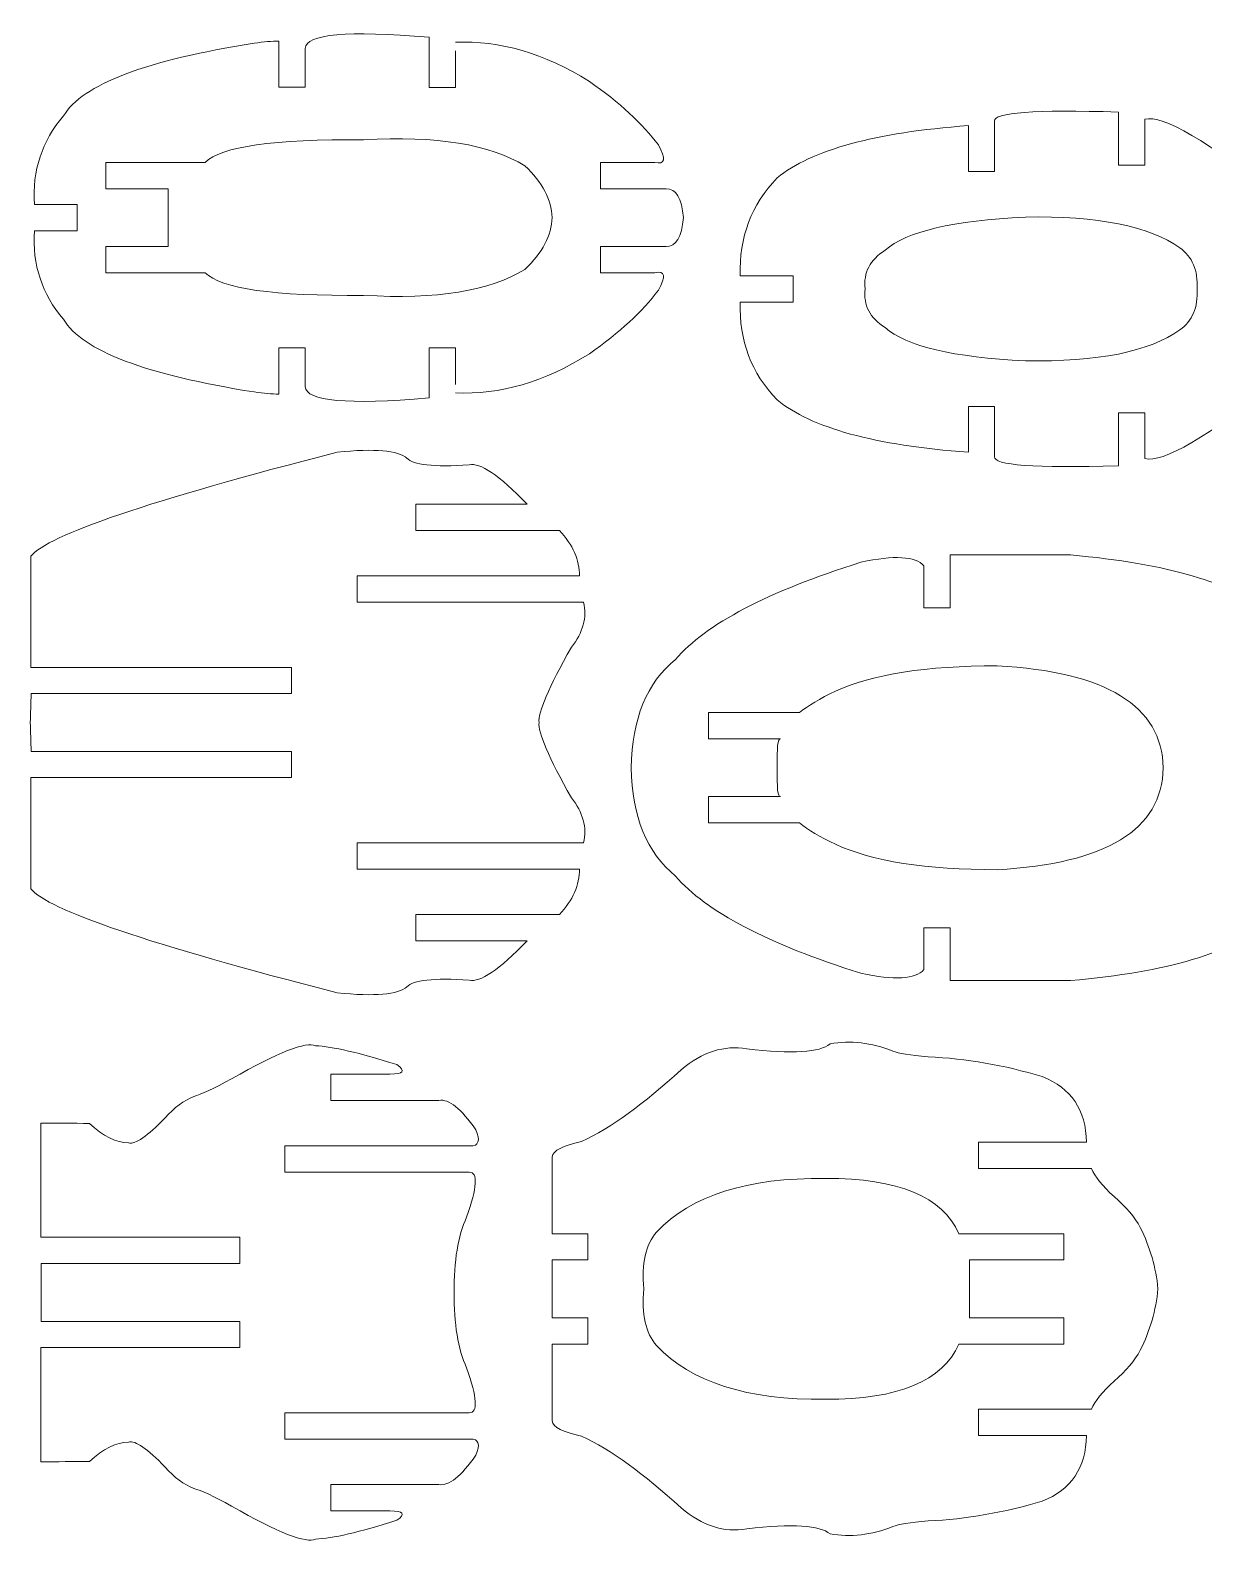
# Model space of a CAD drawing. Header units: inches. Extents: x -299 to 294, y -109 to 223.
# Drawn here: x -295.7 to -170.9, y 55.6 to 216.6 of the extents above; entities that cross this region are included whole.
import ezdxf

# ---------------------------------------------------------------- set-up
doc = ezdxf.new("R2010")
doc.units = ezdxf.units.IN
doc.header["$MEASUREMENT"] = 0
doc.layers.add('Layer 1', color=7, linetype='Continuous')

msp = doc.modelspace()

# ---------------------------------------------------------------- linework, layer by layer
at = {"layer": 'Layer 1', "color": 1, "lineweight": 9}
for points in [[(-266.4939, 214.6492), (-266.4, 216.1882), (-262.0023, 216.5845), (-253.3008, 215.8381)], [(-179.9233, 207.8884), (-188.8721, 208.1492), (-193.27, 207.8242), (-193.1164, 206.9128)], [(-243.1072, 202.1582), (-241.2386, 200.3855), (-240.2721, 198.5505), (-240.2079, 196.6533)], [(-281.0596, 196.6535), (-281.0596, 197.678), (-281.0596, 198.7024), (-281.0596, 199.7269)], [(-228.0803, 199.7267), (-227.0138, 199.7495), (-226.3998, 198.725), (-226.2383, 196.6535)], [(-281.0596, 196.6535), (-281.0596, 195.629), (-281.0596, 194.6046), (-281.0596, 193.5801)], [(-243.1072, 191.1488), (-241.2386, 192.9215), (-240.2721, 194.7565), (-240.2079, 196.6537)], [(-228.0803, 193.5803), (-227.0138, 193.5575), (-226.3998, 194.582), (-226.2383, 196.6535)], [(-266.4939, 178.6578), (-266.4, 177.1188), (-262.0023, 176.7225), (-253.3008, 177.4689)], [(-179.9233, 170.2404), (-188.8721, 169.9795), (-193.27, 170.3046), (-193.1164, 171.216)], [(-237.2899, 158.5244), (-237.2899, 160.2133), (-238.001, 161.83), (-239.4226, 163.3739)], [(-185.0242, 160.7574), (-189.2995, 160.7574), (-193.5748, 160.7574), (-197.8502, 160.7574)], [(-295.7466, 142.9337), (-295.7146, 143.958), (-295.6821, 144.9826), (-295.6497, 146.0069)], [(-295.7466, 142.9337), (-295.7146, 141.9094), (-295.6821, 140.8848), (-295.6497, 139.8605)], [(-216.2532, 138.1188), (-216.3015, 140.2551), (-216.1887, 141.2793), (-215.9139, 141.1922)], [(-216.2532, 138.1188), (-216.3015, 135.9826), (-216.1887, 134.9584), (-215.9139, 135.0454)], [(-237.2899, 127.343), (-237.2899, 125.6542), (-238.001, 124.0374), (-239.4226, 122.4935)], [(-185.0242, 115.4803), (-189.2995, 115.4803), (-193.5748, 115.4803), (-197.8502, 115.4803)], [(-257.4783, 105.5249), (-256.0163, 105.5289), (-255.7658, 105.8636), (-256.727, 106.5286)], [(-248.3413, 99.6064), (-249.8764, 101.8546), (-251.1851, 102.896), (-252.2676, 102.731)], [(-294.6185, 100.298), (-294.6183, 96.2511), (-294.6183, 92.2044), (-294.6185, 88.1576)], [(-248.923, 97.8816), (-248.0182, 97.8655), (-247.8243, 98.4402), (-248.3413, 99.6064)], [(-175.7309, 82.6753), (-175.9412, 84.9437), (-176.5714, 87.1189), (-177.6213, 89.2008)], [(-294.5833, 85.3639), (-294.5833, 84.3395), (-294.5833, 83.3152), (-294.5833, 82.2907)], [(-240.1981, 82.6753), (-240.1983, 84.7241), (-240.1983, 83.6998), (-240.1981, 85.7485)], [(-195.788, 82.6755), (-195.7882, 84.7243), (-195.7882, 83.7), (-195.788, 85.7487)], [(-294.5833, 79.2175), (-294.5833, 80.2418), (-294.5833, 81.2661), (-294.5833, 82.2907)], [(-240.1981, 82.6753), (-240.1983, 80.6264), (-240.1983, 81.6507), (-240.1981, 79.6021)], [(-195.788, 82.6751), (-195.7882, 80.6262), (-195.7882, 81.6505), (-195.788, 79.6019)], [(-175.7309, 82.6753), (-175.9412, 80.4068), (-176.5714, 78.2316), (-177.6213, 76.1498)], [(-294.6185, 64.2834), (-294.6183, 68.3302), (-294.6183, 72.3769), (-294.6185, 76.4238)], [(-248.923, 66.6997), (-248.0182, 66.7159), (-247.8243, 66.1411), (-248.3413, 64.975)], [(-248.3413, 64.975), (-249.8764, 62.7267), (-251.1851, 61.6853), (-252.2676, 61.8503)], [(-257.4783, 59.0564), (-256.0163, 59.0525), (-255.7658, 58.7178), (-256.727, 58.0527)]]:
    msp.add_open_spline(points, degree=3, dxfattribs=at)
for points, knots in [([(-250.507, 214.4049), (-250.507, 214.4049), (-250.507, 210.4998), (-250.507, 210.4998), (-250.507, 210.4998), (-250.507, 210.4998), (-253.301, 210.4998), (-253.301, 210.4998), (-253.301, 210.4998), (-253.301, 210.4998), (-253.3008, 215.8381), (-253.3008, 215.8381)], [0, 0, 0, 0, 0.33333333, 0.33333333, 0.33333333, 0.33333334, 0.66666667, 0.66666667, 0.66666667, 0.66666668, 1, 1, 1, 1]), ([(-295.3103, 198.0505), (-295.5368, 201.6644), (-294.5028, 204.8038), (-292.2083, 207.4694), (-292.2083, 207.4694), (-290.2053, 210.8235), (-283.438, 213.4017), (-271.9071, 215.2045), (-271.9071, 215.2045), (-270.8947, 215.3589), (-270.0214, 215.432), (-269.2879, 215.4231)], [0, 0, 0, 0, 0.33333333, 0.33333333, 0.33333333, 0.33333334, 0.66666667, 0.66666667, 0.66666667, 0.66666668, 1, 1, 1, 1]), ([(-266.4939, 214.6492), (-266.4939, 214.6492), (-266.4939, 210.5142), (-266.4939, 210.5142), (-266.4939, 210.5142), (-266.4939, 210.5142), (-269.2879, 210.5142), (-269.2879, 210.5142), (-269.2879, 210.5142), (-269.2879, 210.5142), (-269.2879, 215.4229), (-269.2879, 215.4229)], [0, 0, 0, 0, 0.33333333, 0.33333333, 0.33333333, 0.33333334, 0.66666667, 0.66666667, 0.66666667, 0.66666668, 1, 1, 1, 1]), ([(-250.507, 215.3011), (-245.781, 215.5266), (-241.0274, 214.1415), (-236.2455, 211.1457), (-236.2455, 211.1457), (-233.024, 208.8907), (-230.5757, 206.6358), (-228.9006, 204.3809), (-228.9006, 204.3809), (-228.0642, 202.8895), (-228.1942, 202.2692), (-229.2921, 202.5204)], [0, 0, 0, 0, 0.33333333, 0.33333333, 0.33333333, 0.33333334, 0.66666667, 0.66666667, 0.66666667, 0.66666668, 1, 1, 1, 1]), ([(-177.1293, 207.1182), (-177.1293, 207.1182), (-177.1293, 202.2374), (-177.1293, 202.2374), (-177.1293, 202.2374), (-177.1293, 202.2374), (-179.9233, 202.2374), (-179.9233, 202.2374), (-179.9233, 202.2374), (-179.9233, 202.2374), (-179.9233, 207.8886), (-179.9233, 207.8886)], [0, 0, 0, 0, 0.33333333, 0.33333333, 0.33333333, 0.33333334, 0.66666667, 0.66666667, 0.66666667, 0.66666668, 1, 1, 1, 1]), ([(-195.9102, 206.437), (-205.848, 205.7117), (-212.6288, 203.8571), (-216.2532, 200.874), (-216.2532, 200.874), (-219.016, 198.0239), (-220.3248, 194.5528), (-220.1794, 190.4613)], [0, 0, 0, 0, 0.5, 0.5, 0.5, 0.50000001, 1, 1, 1, 1]), ([(-193.1164, 206.9128), (-193.1164, 206.9128), (-193.1162, 201.5744), (-193.1162, 201.5744), (-193.1162, 201.5744), (-193.1162, 201.5744), (-195.9102, 201.5744), (-195.9102, 201.5744), (-195.9102, 201.5744), (-195.9102, 201.5744), (-195.9102, 206.4368), (-195.9102, 206.4368)], [0, 0, 0, 0, 0.33333333, 0.33333333, 0.33333333, 0.33333334, 0.66666667, 0.66666667, 0.66666667, 0.66666668, 1, 1, 1, 1]), ([(-156.9723, 189.0644), (-156.9725, 191.9732), (-158.9113, 195.2), (-162.789, 198.7454), (-162.789, 198.7454), (-170.4498, 204.8286), (-175.2302, 207.6195), (-177.1293, 207.1182)], [0, 0, 0, 0, 0.5, 0.5, 0.5, 0.50000001, 1, 1, 1, 1]), ([(-277.1336, 202.5206), (-275.4531, 204.2167), (-269.8305, 205.0183), (-260.2655, 204.9258), (-260.2655, 204.9258), (-252.5141, 205.3795), (-246.7946, 204.4571), (-243.1072, 202.1582)], [0, 0, 0, 0, 0.5, 0.5, 0.5, 0.50000001, 1, 1, 1, 1]), ([(-277.134, 202.5206), (-277.134, 202.5206), (-287.6992, 202.5206), (-287.6992, 202.5206), (-287.6992, 202.5206), (-287.6992, 202.5206), (-287.6992, 199.7267), (-287.6992, 199.7267), (-287.6992, 199.7267), (-287.6992, 199.7267), (-281.0598, 199.7269), (-281.0598, 199.7269)], [0, 0, 0, 0, 0.33333333, 0.33333333, 0.33333333, 0.33333334, 0.66666667, 0.66666667, 0.66666667, 0.66666668, 1, 1, 1, 1]), ([(-229.2919, 202.5204), (-229.2919, 202.5204), (-235.0636, 202.5206), (-235.0636, 202.5206), (-235.0636, 202.5206), (-235.0636, 202.5206), (-235.0636, 199.7267), (-235.0636, 199.7267), (-235.0636, 199.7267), (-235.0636, 199.7267), (-228.0803, 199.7267), (-228.0803, 199.7267)], [0, 0, 0, 0, 0.33333333, 0.33333333, 0.33333333, 0.33333334, 0.66666667, 0.66666667, 0.66666667, 0.66666668, 1, 1, 1, 1]), ([(-295.3103, 195.2566), (-295.3103, 195.2566), (-290.7472, 195.2566), (-290.7472, 195.2566), (-290.7472, 195.2566), (-290.7472, 195.2566), (-290.7472, 198.0505), (-290.7472, 198.0505), (-290.7472, 198.0505), (-290.7472, 198.0505), (-295.3103, 198.0505), (-295.3103, 198.0505)], [0, 0, 0, 0, 0.33333333, 0.33333333, 0.33333333, 0.33333334, 0.66666667, 0.66666667, 0.66666667, 0.66666668, 1, 1, 1, 1]), ([(-206.8982, 189.0644), (-207.0922, 190.7958), (-206.3811, 192.1684), (-204.7653, 193.1824), (-204.7653, 193.1824), (-202.5034, 195.1654), (-197.5268, 196.3426), (-189.8362, 196.7136)], [0, 0, 0, 0, 0.5, 0.5, 0.5, 0.50000001, 1, 1, 1, 1]), ([(-189.8362, 196.7136), (-182.1292, 196.8429), (-176.6521, 195.7464), (-173.4043, 193.4241), (-173.4043, 193.4241), (-172.0796, 192.4908), (-171.4654, 191.0374), (-171.5624, 189.0644)], [0, 0, 0, 0, 0.5, 0.5, 0.5, 0.50000001, 1, 1, 1, 1]), ([(-295.3103, 195.2566), (-295.5368, 191.6426), (-294.5028, 188.5032), (-292.2083, 185.8376), (-292.2083, 185.8376), (-290.2053, 182.4835), (-283.438, 179.9053), (-271.9071, 178.1025), (-271.9071, 178.1025), (-270.8947, 177.9481), (-270.0214, 177.8751), (-269.2879, 177.8839)], [0, 0, 0, 0, 0.33333333, 0.33333333, 0.33333333, 0.33333334, 0.66666667, 0.66666667, 0.66666667, 0.66666668, 1, 1, 1, 1]), ([(-277.134, 190.7864), (-277.134, 190.7864), (-287.6992, 190.7864), (-287.6992, 190.7864), (-287.6992, 190.7864), (-287.6992, 190.7864), (-287.6992, 193.5803), (-287.6992, 193.5803), (-287.6992, 193.5803), (-287.6992, 193.5803), (-281.0598, 193.5801), (-281.0598, 193.5801)], [0, 0, 0, 0, 0.33333333, 0.33333333, 0.33333333, 0.33333334, 0.66666667, 0.66666667, 0.66666667, 0.66666668, 1, 1, 1, 1]), ([(-229.2919, 190.7866), (-229.2919, 190.7866), (-235.0636, 190.7864), (-235.0636, 190.7864), (-235.0636, 190.7864), (-235.0636, 190.7864), (-235.0636, 193.5803), (-235.0636, 193.5803), (-235.0636, 193.5803), (-235.0636, 193.5803), (-228.0803, 193.5803), (-228.0803, 193.5803)], [0, 0, 0, 0, 0.33333333, 0.33333333, 0.33333333, 0.33333334, 0.66666667, 0.66666667, 0.66666667, 0.66666668, 1, 1, 1, 1]), ([(-277.1336, 190.7864), (-275.4531, 189.0903), (-269.8305, 188.2887), (-260.2655, 188.3812), (-260.2655, 188.3812), (-252.5141, 187.9275), (-246.7946, 188.8499), (-243.1072, 191.1488)], [0, 0, 0, 0, 0.5, 0.5, 0.5, 0.50000001, 1, 1, 1, 1]), ([(-250.507, 178.0059), (-245.781, 177.7804), (-241.0274, 179.1655), (-236.2455, 182.1614), (-236.2455, 182.1614), (-233.024, 184.4163), (-230.5757, 186.6712), (-228.9006, 188.9261), (-228.9006, 188.9261), (-228.0642, 190.4175), (-228.1942, 191.0378), (-229.2921, 190.7866)], [0, 0, 0, 0, 0.33333333, 0.33333333, 0.33333333, 0.33333334, 0.66666667, 0.66666667, 0.66666667, 0.66666668, 1, 1, 1, 1]), ([(-220.1794, 187.6674), (-220.1794, 187.6674), (-214.5558, 187.6674), (-214.5558, 187.6674), (-214.5558, 187.6674), (-214.5558, 187.6674), (-214.5558, 190.4613), (-214.5558, 190.4613), (-214.5558, 190.4613), (-214.5558, 190.4613), (-220.1794, 190.4613), (-220.1794, 190.4613)], [0, 0, 0, 0, 0.33333333, 0.33333333, 0.33333333, 0.33333334, 0.66666667, 0.66666667, 0.66666667, 0.66666668, 1, 1, 1, 1]), ([(-206.8982, 189.0644), (-207.0922, 187.3329), (-206.3811, 185.9603), (-204.7653, 184.9464), (-204.7653, 184.9464), (-202.5034, 182.9633), (-197.5268, 181.7862), (-189.8362, 181.4152)], [0, 0, 0, 0, 0.5, 0.5, 0.5, 0.50000001, 1, 1, 1, 1]), ([(-189.8362, 181.4152), (-182.1292, 181.2859), (-176.6521, 182.3823), (-173.4043, 184.7046), (-173.4043, 184.7046), (-172.0796, 185.638), (-171.4654, 187.0913), (-171.5624, 189.0644)], [0, 0, 0, 0, 0.5, 0.5, 0.5, 0.50000001, 1, 1, 1, 1]), ([(-156.9723, 189.0644), (-156.9725, 186.1556), (-158.9113, 182.9288), (-162.789, 179.3834), (-162.789, 179.3834), (-170.4498, 173.3002), (-175.2302, 170.5093), (-177.1293, 171.0105)], [0, 0, 0, 0, 0.5, 0.5, 0.5, 0.50000001, 1, 1, 1, 1]), ([(-195.9102, 171.6917), (-205.848, 172.4171), (-212.6288, 174.2717), (-216.2532, 177.2548), (-216.2532, 177.2548), (-219.016, 180.1048), (-220.3248, 183.576), (-220.1794, 187.6674)], [0, 0, 0, 0, 0.5, 0.5, 0.5, 0.50000001, 1, 1, 1, 1]), ([(-266.4939, 178.6578), (-266.4939, 178.6578), (-266.4939, 182.7929), (-266.4939, 182.7929), (-266.4939, 182.7929), (-266.4939, 182.7929), (-269.2879, 182.7929), (-269.2879, 182.7929), (-269.2879, 182.7929), (-269.2879, 182.7929), (-269.2879, 177.8841), (-269.2879, 177.8841)], [0, 0, 0, 0, 0.33333333, 0.33333333, 0.33333333, 0.33333334, 0.66666667, 0.66666667, 0.66666667, 0.66666668, 1, 1, 1, 1]), ([(-250.507, 178.9021), (-250.507, 178.9021), (-250.507, 182.8072), (-250.507, 182.8072), (-250.507, 182.8072), (-250.507, 182.8072), (-253.301, 182.8072), (-253.301, 182.8072), (-253.301, 182.8072), (-253.301, 182.8072), (-253.3008, 177.4689), (-253.3008, 177.4689)], [0, 0, 0, 0, 0.33333333, 0.33333333, 0.33333333, 0.33333334, 0.66666667, 0.66666667, 0.66666667, 0.66666668, 1, 1, 1, 1]), ([(-193.1164, 171.216), (-193.1164, 171.216), (-193.1162, 176.5543), (-193.1162, 176.5543), (-193.1162, 176.5543), (-193.1162, 176.5543), (-195.9102, 176.5543), (-195.9102, 176.5543), (-195.9102, 176.5543), (-195.9102, 176.5543), (-195.9102, 171.6919), (-195.9102, 171.6919)], [0, 0, 0, 0, 0.33333333, 0.33333333, 0.33333333, 0.33333334, 0.66666667, 0.66666667, 0.66666667, 0.66666668, 1, 1, 1, 1]), ([(-177.1293, 171.0105), (-177.1293, 171.0105), (-177.1293, 175.8914), (-177.1293, 175.8914), (-177.1293, 175.8914), (-177.1293, 175.8914), (-179.9233, 175.8914), (-179.9233, 175.8914), (-179.9233, 175.8914), (-179.9233, 175.8914), (-179.9233, 170.2402), (-179.9233, 170.2402)], [0, 0, 0, 0, 0.33333333, 0.33333333, 0.33333333, 0.33333334, 0.66666667, 0.66666667, 0.66666667, 0.66666668, 1, 1, 1, 1]), ([(-242.864, 166.1678), (-245.8533, 169.2435), (-247.9054, 170.6342), (-249.0202, 170.34), (-249.0202, 170.34), (-252.817, 170.0984), (-255.0304, 170.34), (-255.6605, 171.0655), (-255.6605, 171.0655), (-256.614, 171.8881), (-259.0861, 172.0979), (-263.0768, 171.6945), (-263.0768, 171.6945), (-283.0534, 166.5537), (-293.9217, 162.8642), (-295.6816, 160.6265), (-295.6816, 160.6265), (-295.6871, 156.6846), (-295.6926, 152.7428), (-295.6981, 148.8008)], [0, 0, 0, 0, 0.2, 0.2, 0.2, 0.20000001, 0.4, 0.4, 0.4, 0.40000001, 0.6, 0.6, 0.6, 0.60000001, 0.8, 0.8, 0.8, 0.80000001, 1, 1, 1, 1]), ([(-242.8639, 166.1678), (-242.8639, 166.1678), (-254.7173, 166.1678), (-254.7173, 166.1678), (-254.7173, 166.1678), (-254.7173, 166.1678), (-254.7173, 163.3739), (-254.7173, 163.3739), (-254.7173, 163.3739), (-254.7173, 163.3739), (-239.4226, 163.3739), (-239.4226, 163.3739)], [0, 0, 0, 0, 0.33333333, 0.33333333, 0.33333333, 0.33333334, 0.66666667, 0.66666667, 0.66666667, 0.66666668, 1, 1, 1, 1]), ([(-231.7999, 138.1188), (-231.7032, 143.3303), (-230.1247, 147.1717), (-227.0643, 149.6439), (-227.0643, 149.6439), (-223.8429, 153.4128), (-217.2711, 156.8596), (-207.349, 159.9842), (-207.349, 159.9842), (-203.7855, 160.7574), (-201.5503, 160.6285), (-200.6438, 159.5975)], [0, 0, 0, 0, 0.33333333, 0.33333333, 0.33333333, 0.33333334, 0.66666667, 0.66666667, 0.66666667, 0.66666668, 1, 1, 1, 1]), ([(-197.8502, 160.7572), (-197.8502, 160.7572), (-197.8498, 155.1354), (-197.8498, 155.1354), (-197.8498, 155.1354), (-197.8498, 155.1354), (-200.6438, 155.1354), (-200.6438, 155.1354), (-200.6438, 155.1354), (-200.6438, 155.1354), (-200.6438, 159.5975), (-200.6438, 159.5975)], [0, 0, 0, 0, 0.33333333, 0.33333333, 0.33333333, 0.33333334, 0.66666667, 0.66666667, 0.66666667, 0.66666668, 1, 1, 1, 1]), ([(-159.8001, 143.9859), (-159.7679, 148.5166), (-161.2178, 152.0453), (-164.1491, 154.5726), (-164.1491, 154.5726), (-167.7571, 157.7938), (-174.7155, 159.8552), (-185.0242, 160.7574)], [0, 0, 0, 0, 0.5, 0.5, 0.5, 0.50000001, 1, 1, 1, 1]), ([(-237.2897, 158.5244), (-237.2897, 158.5244), (-260.9701, 158.5244), (-260.9701, 158.5244), (-260.9701, 158.5244), (-260.9701, 158.5244), (-260.9701, 155.7305), (-260.9701, 155.7305), (-260.9701, 155.7305), (-260.9701, 155.7305), (-236.8537, 155.7305), (-236.8537, 155.7305)], [0, 0, 0, 0, 0.33333333, 0.33333333, 0.33333333, 0.33333334, 0.66666667, 0.66666667, 0.66666667, 0.66666668, 1, 1, 1, 1]), ([(-236.8537, 155.7305), (-236.482, 154.1016), (-236.9179, 152.5053), (-238.1623, 150.9412), (-238.1623, 150.9412), (-240.5697, 146.6445), (-241.7167, 143.9755), (-241.6037, 142.9337)], [0, 0, 0, 0, 0.5, 0.5, 0.5, 0.50000001, 1, 1, 1, 1]), ([(-295.6981, 148.8008), (-295.6981, 148.8008), (-267.9453, 148.8008), (-267.9453, 148.8008), (-267.9453, 148.8008), (-267.9453, 148.8008), (-267.9453, 146.0069), (-267.9453, 146.0069), (-267.9453, 146.0069), (-267.9453, 146.0069), (-295.6495, 146.0069), (-295.6495, 146.0069)], [0, 0, 0, 0, 0.33333333, 0.33333333, 0.33333333, 0.33333334, 0.66666667, 0.66666667, 0.66666667, 0.66666668, 1, 1, 1, 1]), ([(-175.1665, 138.1188), (-175.3278, 144.7153), (-181.2229, 148.3314), (-192.8524, 148.9674), (-192.8524, 148.9674), (-200.3906, 148.9674), (-206.1248, 148.0654), (-210.055, 146.2615), (-210.055, 146.2615), (-211.7129, 145.489), (-212.9875, 144.7304), (-213.8779, 143.9859)], [0, 0, 0, 0, 0.33333333, 0.33333333, 0.33333333, 0.33333334, 0.66666667, 0.66666667, 0.66666667, 0.66666668, 1, 1, 1, 1]), ([(-213.8781, 143.9859), (-213.8781, 143.9859), (-223.5527, 143.9859), (-223.5527, 143.9859), (-223.5527, 143.9859), (-223.5527, 143.9859), (-223.5527, 141.192), (-223.5527, 141.192), (-223.5527, 141.192), (-223.5527, 141.192), (-215.9137, 141.1922), (-215.9137, 141.1922)], [0, 0, 0, 0, 0.33333333, 0.33333333, 0.33333333, 0.33333334, 0.66666667, 0.66666667, 0.66666667, 0.66666668, 1, 1, 1, 1]), ([(-236.8537, 130.1369), (-236.482, 131.7658), (-236.9179, 133.3621), (-238.1623, 134.9262), (-238.1623, 134.9262), (-240.5697, 139.2229), (-241.7167, 141.8919), (-241.6037, 142.9337)], [0, 0, 0, 0, 0.5, 0.5, 0.5, 0.50000001, 1, 1, 1, 1]), ([(-295.6981, 137.0666), (-295.6981, 137.0666), (-267.9453, 137.0666), (-267.9453, 137.0666), (-267.9453, 137.0666), (-267.9453, 137.0666), (-267.9453, 139.8605), (-267.9453, 139.8605), (-267.9453, 139.8605), (-267.9453, 139.8605), (-295.6495, 139.8605), (-295.6495, 139.8605)], [0, 0, 0, 0, 0.33333333, 0.33333333, 0.33333333, 0.33333334, 0.66666667, 0.66666667, 0.66666667, 0.66666668, 1, 1, 1, 1]), ([(-242.864, 119.6997), (-245.8533, 116.6239), (-247.9054, 115.2332), (-249.0202, 115.5275), (-249.0202, 115.5275), (-252.817, 115.7691), (-255.0304, 115.5275), (-255.6605, 114.8019), (-255.6605, 114.8019), (-256.614, 113.9793), (-259.0861, 113.7695), (-263.0768, 114.173), (-263.0768, 114.173), (-283.0534, 119.3137), (-293.9217, 123.0033), (-295.6816, 125.2409), (-295.6816, 125.2409), (-295.6871, 129.1829), (-295.6926, 133.1246), (-295.6981, 137.0666)], [0, 0, 0, 0, 0.2, 0.2, 0.2, 0.20000001, 0.4, 0.4, 0.4, 0.40000001, 0.6, 0.6, 0.6, 0.60000001, 0.8, 0.8, 0.8, 0.80000001, 1, 1, 1, 1]), ([(-231.7999, 138.1188), (-231.7032, 132.9074), (-230.1247, 129.066), (-227.0643, 126.5938), (-227.0643, 126.5938), (-223.8429, 122.8249), (-217.2711, 119.3781), (-207.349, 116.2534), (-207.349, 116.2534), (-203.7855, 115.4803), (-201.5503, 115.6092), (-200.6438, 116.6402)], [0, 0, 0, 0, 0.33333333, 0.33333333, 0.33333333, 0.33333334, 0.66666667, 0.66666667, 0.66666667, 0.66666668, 1, 1, 1, 1]), ([(-175.1665, 138.1188), (-175.3278, 131.5224), (-181.2229, 127.9063), (-192.8524, 127.2703), (-192.8524, 127.2703), (-200.3906, 127.2703), (-206.1248, 128.1723), (-210.055, 129.9762), (-210.055, 129.9762), (-211.7129, 130.7487), (-212.9875, 131.5073), (-213.8779, 132.2517)], [0, 0, 0, 0, 0.33333333, 0.33333333, 0.33333333, 0.33333334, 0.66666667, 0.66666667, 0.66666667, 0.66666668, 1, 1, 1, 1]), ([(-213.8781, 132.2517), (-213.8781, 132.2517), (-223.5527, 132.2517), (-223.5527, 132.2517), (-223.5527, 132.2517), (-223.5527, 132.2517), (-223.5527, 135.0456), (-223.5527, 135.0456), (-223.5527, 135.0456), (-223.5527, 135.0456), (-215.9137, 135.0454), (-215.9137, 135.0454)], [0, 0, 0, 0, 0.33333333, 0.33333333, 0.33333333, 0.33333334, 0.66666667, 0.66666667, 0.66666667, 0.66666668, 1, 1, 1, 1]), ([(-159.8001, 132.2517), (-159.7679, 127.7211), (-161.2178, 124.1924), (-164.1491, 121.665), (-164.1491, 121.665), (-167.7571, 118.4439), (-174.7155, 116.3825), (-185.0242, 115.4803)], [0, 0, 0, 0, 0.5, 0.5, 0.5, 0.50000001, 1, 1, 1, 1]), ([(-237.2897, 127.343), (-237.2897, 127.343), (-260.9701, 127.343), (-260.9701, 127.343), (-260.9701, 127.343), (-260.9701, 127.343), (-260.9701, 130.1369), (-260.9701, 130.1369), (-260.9701, 130.1369), (-260.9701, 130.1369), (-236.8537, 130.1369), (-236.8537, 130.1369)], [0, 0, 0, 0, 0.33333333, 0.33333333, 0.33333333, 0.33333334, 0.66666667, 0.66666667, 0.66666667, 0.66666668, 1, 1, 1, 1]), ([(-242.8639, 119.6997), (-242.8639, 119.6997), (-254.7173, 119.6997), (-254.7173, 119.6997), (-254.7173, 119.6997), (-254.7173, 119.6997), (-254.7173, 122.4935), (-254.7173, 122.4935), (-254.7173, 122.4935), (-254.7173, 122.4935), (-239.4226, 122.4935), (-239.4226, 122.4935)], [0, 0, 0, 0, 0.33333333, 0.33333333, 0.33333333, 0.33333334, 0.66666667, 0.66666667, 0.66666667, 0.66666668, 1, 1, 1, 1]), ([(-197.8502, 115.4805), (-197.8502, 115.4805), (-197.8498, 121.1023), (-197.8498, 121.1023), (-197.8498, 121.1023), (-197.8498, 121.1023), (-200.6438, 121.1023), (-200.6438, 121.1023), (-200.6438, 121.1023), (-200.6438, 121.1023), (-200.6438, 116.6402), (-200.6438, 116.6402)], [0, 0, 0, 0, 0.33333333, 0.33333333, 0.33333333, 0.33333334, 0.66666667, 0.66666667, 0.66666667, 0.66666668, 1, 1, 1, 1]), ([(-256.727, 106.5286), (-260.7261, 107.7942), (-263.6101, 108.4634), (-265.3793, 108.5361), (-265.3793, 108.5361), (-266.3729, 109.0236), (-269.3539, 107.8531), (-274.3221, 105.0244), (-274.3221, 105.0244), (-276.2129, 103.9767), (-277.5537, 103.3476), (-278.3454, 103.1378), (-278.3454, 103.1378), (-279.3955, 102.735), (-280.4134, 101.977), (-281.3991, 100.8642), (-281.3991, 100.8642), (-283.2732, 98.9132), (-284.5657, 98.0262), (-285.2768, 98.2035), (-285.2768, 98.2035), (-286.6019, 98.2196), (-287.9913, 98.913), (-289.4453, 100.2836), (-289.4453, 100.2836), (-291.1695, 100.2883), (-292.894, 100.2931), (-294.6185, 100.298)], [0, 0, 0, 0, 0.14285714, 0.14285714, 0.14285714, 0.14285715, 0.28571429, 0.28571429, 0.28571429, 0.2857143, 0.42857143, 0.42857143, 0.42857143, 0.42857144, 0.57142857, 0.57142857, 0.57142857, 0.57142858, 0.71428571, 0.71428571, 0.71428571, 0.71428572, 0.85714286, 0.85714286, 0.85714286, 0.85714287, 1, 1, 1, 1]), ([(-237.0717, 98.3481), (-233.9777, 99.7955), (-230.4473, 102.3417), (-226.4807, 105.9871), (-226.4807, 105.9871), (-224.2188, 107.8898), (-221.8921, 108.6317), (-219.5008, 108.2126), (-219.5008, 108.2126), (-214.6375, 107.6484), (-211.6807, 107.8256), (-210.6305, 108.7445), (-210.6305, 108.7445), (-208.4657, 109.1316), (-206.2358, 108.8737), (-203.9415, 107.9706)], [0, 0, 0, 0, 0.25, 0.25, 0.25, 0.25000001, 0.5, 0.5, 0.5, 0.50000001, 0.75, 0.75, 0.75, 0.75000001, 1, 1, 1, 1]), ([(-183.341, 98.2664), (-183.3897, 101.714), (-184.957, 104.0457), (-188.0428, 105.2615), (-188.0428, 105.2615), (-192.0794, 106.4687), (-196.1308, 107.1717), (-200.1973, 107.3705), (-200.1973, 107.3705), (-202.1318, 107.5249), (-203.3797, 107.725), (-203.9417, 107.9706)], [0, 0, 0, 0, 0.33333333, 0.33333333, 0.33333333, 0.33333334, 0.66666667, 0.66666667, 0.66666667, 0.66666668, 1, 1, 1, 1]), ([(-257.4787, 105.5249), (-257.4787, 105.5249), (-263.7572, 105.5249), (-263.7572, 105.5249), (-263.7572, 105.5249), (-263.7572, 105.5249), (-263.7572, 102.731), (-263.7572, 102.731), (-263.7572, 102.731), (-263.7572, 102.731), (-252.268, 102.731), (-252.268, 102.731)], [0, 0, 0, 0, 0.33333333, 0.33333333, 0.33333333, 0.33333334, 0.66666667, 0.66666667, 0.66666667, 0.66666668, 1, 1, 1, 1]), ([(-240.1981, 88.5424), (-240.1981, 88.5424), (-240.1981, 96.7323), (-240.1981, 96.7323), (-240.1981, 96.7323), (-240.1093, 97.3807), (-239.067, 97.9193), (-237.0717, 98.3481)], [0, 0, 0, 0, 0.5, 0.5, 0.5, 0.50000001, 1, 1, 1, 1]), ([(-183.341, 98.2664), (-183.341, 98.2664), (-194.8287, 98.2664), (-194.8287, 98.2664), (-194.8287, 98.2664), (-194.8287, 98.2664), (-194.8287, 95.4725), (-194.8287, 95.4725), (-194.8287, 95.4725), (-194.8287, 95.4725), (-182.8079, 95.4725), (-182.8079, 95.4725)], [0, 0, 0, 0, 0.33333333, 0.33333333, 0.33333333, 0.33333334, 0.66666667, 0.66666667, 0.66666667, 0.66666668, 1, 1, 1, 1]), ([(-249.0204, 95.0877), (-249.0204, 95.0877), (-268.6546, 95.0877), (-268.6546, 95.0877), (-268.6546, 95.0877), (-268.6546, 95.0877), (-268.6546, 97.8816), (-268.6546, 97.8816), (-268.6546, 97.8816), (-268.6546, 97.8816), (-248.9232, 97.8816), (-248.9232, 97.8816)], [0, 0, 0, 0, 0.33333333, 0.33333333, 0.33333333, 0.33333334, 0.66666667, 0.66666667, 0.66666667, 0.66666668, 1, 1, 1, 1]), ([(-250.6195, 82.2907), (-250.6679, 85.61), (-250.2316, 88.2858), (-249.3107, 90.3182), (-249.3107, 90.3182), (-248.1801, 93.5016), (-248.083, 95.0914), (-249.02, 95.0877)], [0, 0, 0, 0, 0.5, 0.5, 0.5, 0.50000001, 1, 1, 1, 1]), ([(-182.8077, 95.4725), (-182.4523, 94.6188), (-181.6446, 93.6249), (-180.3841, 92.4902), (-180.3841, 92.4902), (-179.1079, 91.3942), (-178.1868, 90.2976), (-177.6213, 89.2008)], [0, 0, 0, 0, 0.5, 0.5, 0.5, 0.50000001, 1, 1, 1, 1]), ([(-196.9114, 88.5424), (-198.619, 92.4881), (-203.3543, 94.4476), (-211.1181, 94.4208), (-211.1181, 94.4208), (-219.4295, 94.5175), (-225.4214, 92.6169), (-229.0939, 88.7191), (-229.0939, 88.7191), (-230.2616, 87.3772), (-230.7154, 85.3625), (-230.4553, 82.6753)], [0, 0, 0, 0, 0.33333333, 0.33333333, 0.33333333, 0.33333334, 0.66666667, 0.66666667, 0.66666667, 0.66666668, 1, 1, 1, 1]), ([(-294.5835, 85.3639), (-294.5835, 85.3639), (-273.4497, 85.3639), (-273.4497, 85.3639), (-273.4497, 85.3639), (-273.4497, 85.3639), (-273.4497, 88.1578), (-273.4497, 88.1578), (-273.4497, 88.1578), (-273.4497, 88.1578), (-294.6185, 88.1576), (-294.6185, 88.1576)], [0, 0, 0, 0, 0.33333333, 0.33333333, 0.33333333, 0.33333334, 0.66666667, 0.66666667, 0.66666667, 0.66666668, 1, 1, 1, 1]), ([(-240.1981, 88.5424), (-240.1981, 88.5424), (-236.4241, 88.5424), (-236.4241, 88.5424), (-236.4241, 88.5424), (-236.4241, 88.5424), (-236.4241, 85.7485), (-236.4241, 85.7485), (-236.4241, 85.7485), (-236.4241, 85.7485), (-240.1981, 85.7485), (-240.1981, 85.7485)], [0, 0, 0, 0, 0.33333333, 0.33333333, 0.33333333, 0.33333334, 0.66666667, 0.66666667, 0.66666667, 0.66666668, 1, 1, 1, 1]), ([(-196.9114, 88.5424), (-196.9114, 88.5424), (-185.7451, 88.5424), (-185.7451, 88.5424), (-185.7451, 88.5424), (-185.7451, 88.5424), (-185.7451, 85.7485), (-185.7451, 85.7485), (-185.7451, 85.7485), (-185.7451, 85.7485), (-195.788, 85.7487), (-195.788, 85.7487)], [0, 0, 0, 0, 0.33333333, 0.33333333, 0.33333333, 0.33333334, 0.66666667, 0.66666667, 0.66666667, 0.66666668, 1, 1, 1, 1]), ([(-250.6195, 82.2907), (-250.6679, 78.9713), (-250.2316, 76.2955), (-249.3107, 74.2631), (-249.3107, 74.2631), (-248.1801, 71.0797), (-248.083, 69.4899), (-249.02, 69.4936)], [0, 0, 0, 0, 0.5, 0.5, 0.5, 0.50000001, 1, 1, 1, 1]), ([(-196.9114, 76.8082), (-198.619, 72.8625), (-203.3543, 70.903), (-211.1181, 70.9297), (-211.1181, 70.9297), (-219.4295, 70.833), (-225.4214, 72.7336), (-229.0939, 76.6314), (-229.0939, 76.6314), (-230.2616, 77.9733), (-230.7154, 79.988), (-230.4553, 82.6753)], [0, 0, 0, 0, 0.33333333, 0.33333333, 0.33333333, 0.33333334, 0.66666667, 0.66666667, 0.66666667, 0.66666668, 1, 1, 1, 1]), ([(-294.5835, 79.2175), (-294.5835, 79.2175), (-273.4497, 79.2175), (-273.4497, 79.2175), (-273.4497, 79.2175), (-273.4497, 79.2175), (-273.4497, 76.4236), (-273.4497, 76.4236), (-273.4497, 76.4236), (-273.4497, 76.4236), (-294.6185, 76.4238), (-294.6185, 76.4238)], [0, 0, 0, 0, 0.33333333, 0.33333333, 0.33333333, 0.33333334, 0.66666667, 0.66666667, 0.66666667, 0.66666668, 1, 1, 1, 1]), ([(-240.1981, 76.8082), (-240.1981, 76.8082), (-236.4241, 76.8082), (-236.4241, 76.8082), (-236.4241, 76.8082), (-236.4241, 76.8082), (-236.4241, 79.6021), (-236.4241, 79.6021), (-236.4241, 79.6021), (-236.4241, 79.6021), (-240.1981, 79.6021), (-240.1981, 79.6021)], [0, 0, 0, 0, 0.33333333, 0.33333333, 0.33333333, 0.33333334, 0.66666667, 0.66666667, 0.66666667, 0.66666668, 1, 1, 1, 1]), ([(-196.9114, 76.8082), (-196.9114, 76.8082), (-185.7451, 76.8082), (-185.7451, 76.8082), (-185.7451, 76.8082), (-185.7451, 76.8082), (-185.7451, 79.6021), (-185.7451, 79.6021), (-185.7451, 79.6021), (-185.7451, 79.6021), (-195.788, 79.6019), (-195.788, 79.6019)], [0, 0, 0, 0, 0.33333333, 0.33333333, 0.33333333, 0.33333334, 0.66666667, 0.66666667, 0.66666667, 0.66666668, 1, 1, 1, 1]), ([(-240.1981, 76.8082), (-240.1981, 76.8082), (-240.1981, 68.6182), (-240.1981, 68.6182), (-240.1981, 68.6182), (-240.1093, 67.9698), (-239.067, 67.4312), (-237.0717, 67.0024)], [0, 0, 0, 0, 0.5, 0.5, 0.5, 0.50000001, 1, 1, 1, 1]), ([(-182.8077, 69.878), (-182.4523, 70.7317), (-181.6446, 71.7256), (-180.3841, 72.8603), (-180.3841, 72.8603), (-179.1079, 73.9563), (-178.1868, 75.0529), (-177.6213, 76.1498)], [0, 0, 0, 0, 0.5, 0.5, 0.5, 0.50000001, 1, 1, 1, 1]), ([(-249.0204, 69.4936), (-249.0204, 69.4936), (-268.6546, 69.4936), (-268.6546, 69.4936), (-268.6546, 69.4936), (-268.6546, 69.4936), (-268.6546, 66.6997), (-268.6546, 66.6997), (-268.6546, 66.6997), (-268.6546, 66.6997), (-248.9232, 66.6997), (-248.9232, 66.6997)], [0, 0, 0, 0, 0.33333333, 0.33333333, 0.33333333, 0.33333334, 0.66666667, 0.66666667, 0.66666667, 0.66666668, 1, 1, 1, 1]), ([(-183.341, 67.0841), (-183.341, 67.0841), (-194.8287, 67.0841), (-194.8287, 67.0841), (-194.8287, 67.0841), (-194.8287, 67.0841), (-194.8287, 69.878), (-194.8287, 69.878), (-194.8287, 69.878), (-194.8287, 69.878), (-182.8079, 69.878), (-182.8079, 69.878)], [0, 0, 0, 0, 0.33333333, 0.33333333, 0.33333333, 0.33333334, 0.66666667, 0.66666667, 0.66666667, 0.66666668, 1, 1, 1, 1]), ([(-256.727, 58.0527), (-260.7261, 56.7872), (-263.6101, 56.118), (-265.3793, 56.0453), (-265.3793, 56.0453), (-266.3729, 55.5578), (-269.3539, 56.7282), (-274.3221, 59.5569), (-274.3221, 59.5569), (-276.2129, 60.6046), (-277.5537, 61.2337), (-278.3454, 61.4435), (-278.3454, 61.4435), (-279.3955, 61.8464), (-280.4134, 62.6044), (-281.3991, 63.7171), (-281.3991, 63.7171), (-283.2732, 65.6681), (-284.5657, 66.5552), (-285.2768, 66.3778), (-285.2768, 66.3778), (-286.6019, 66.3617), (-287.9913, 65.6683), (-289.4453, 64.2977), (-289.4453, 64.2977), (-291.1695, 64.293), (-292.894, 64.2883), (-294.6185, 64.2834)], [0, 0, 0, 0, 0.14285714, 0.14285714, 0.14285714, 0.14285715, 0.28571429, 0.28571429, 0.28571429, 0.2857143, 0.42857143, 0.42857143, 0.42857143, 0.42857144, 0.57142857, 0.57142857, 0.57142857, 0.57142858, 0.71428571, 0.71428571, 0.71428571, 0.71428572, 0.85714286, 0.85714286, 0.85714286, 0.85714287, 1, 1, 1, 1]), ([(-237.0717, 67.0024), (-233.9777, 65.555), (-230.4473, 63.0088), (-226.4807, 59.3634), (-226.4807, 59.3634), (-224.2188, 57.4607), (-221.8921, 56.7188), (-219.5008, 57.138), (-219.5008, 57.138), (-214.6375, 57.7021), (-211.6807, 57.5249), (-210.6305, 56.6061), (-210.6305, 56.6061), (-208.4657, 56.2189), (-206.2358, 56.4768), (-203.9415, 57.38)], [0, 0, 0, 0, 0.25, 0.25, 0.25, 0.25000001, 0.5, 0.5, 0.5, 0.50000001, 0.75, 0.75, 0.75, 0.75000001, 1, 1, 1, 1]), ([(-183.341, 67.0841), (-183.3897, 63.6366), (-184.957, 61.3048), (-188.0428, 60.089), (-188.0428, 60.089), (-192.0794, 58.8818), (-196.1308, 58.1788), (-200.1973, 57.98), (-200.1973, 57.98), (-202.1318, 57.8256), (-203.3797, 57.6255), (-203.9417, 57.38)], [0, 0, 0, 0, 0.33333333, 0.33333333, 0.33333333, 0.33333334, 0.66666667, 0.66666667, 0.66666667, 0.66666668, 1, 1, 1, 1]), ([(-257.4787, 59.0564), (-257.4787, 59.0564), (-263.7572, 59.0564), (-263.7572, 59.0564), (-263.7572, 59.0564), (-263.7572, 59.0564), (-263.7572, 61.8503), (-263.7572, 61.8503), (-263.7572, 61.8503), (-263.7572, 61.8503), (-252.268, 61.8503), (-252.268, 61.8503)], [0, 0, 0, 0, 0.33333333, 0.33333333, 0.33333333, 0.33333334, 0.66666667, 0.66666667, 0.66666667, 0.66666668, 1, 1, 1, 1])]:
    msp.add_open_spline(points, degree=3, knots=knots, dxfattribs=at)

doc.saveas('drawing.dxf')
